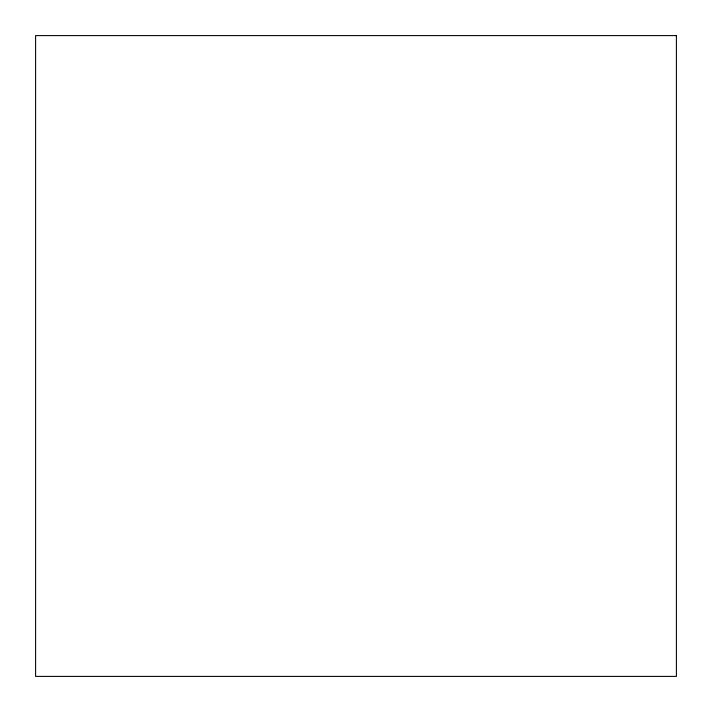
<?xml version="1.0" encoding="UTF-8"?>
<svg xmlns="http://www.w3.org/2000/svg" width="712" height="712" viewBox="0 0 712 712"><rect width="100%" height="100%" fill="white"/><g stroke="black" fill="none" stroke-linecap="round" stroke-linejoin="round"><path stroke-width="1.07" d="M676.4 35.6L35.6 35.6L35.6 676.4L676.4 676.4L676.4 35.6"/></g></svg>
